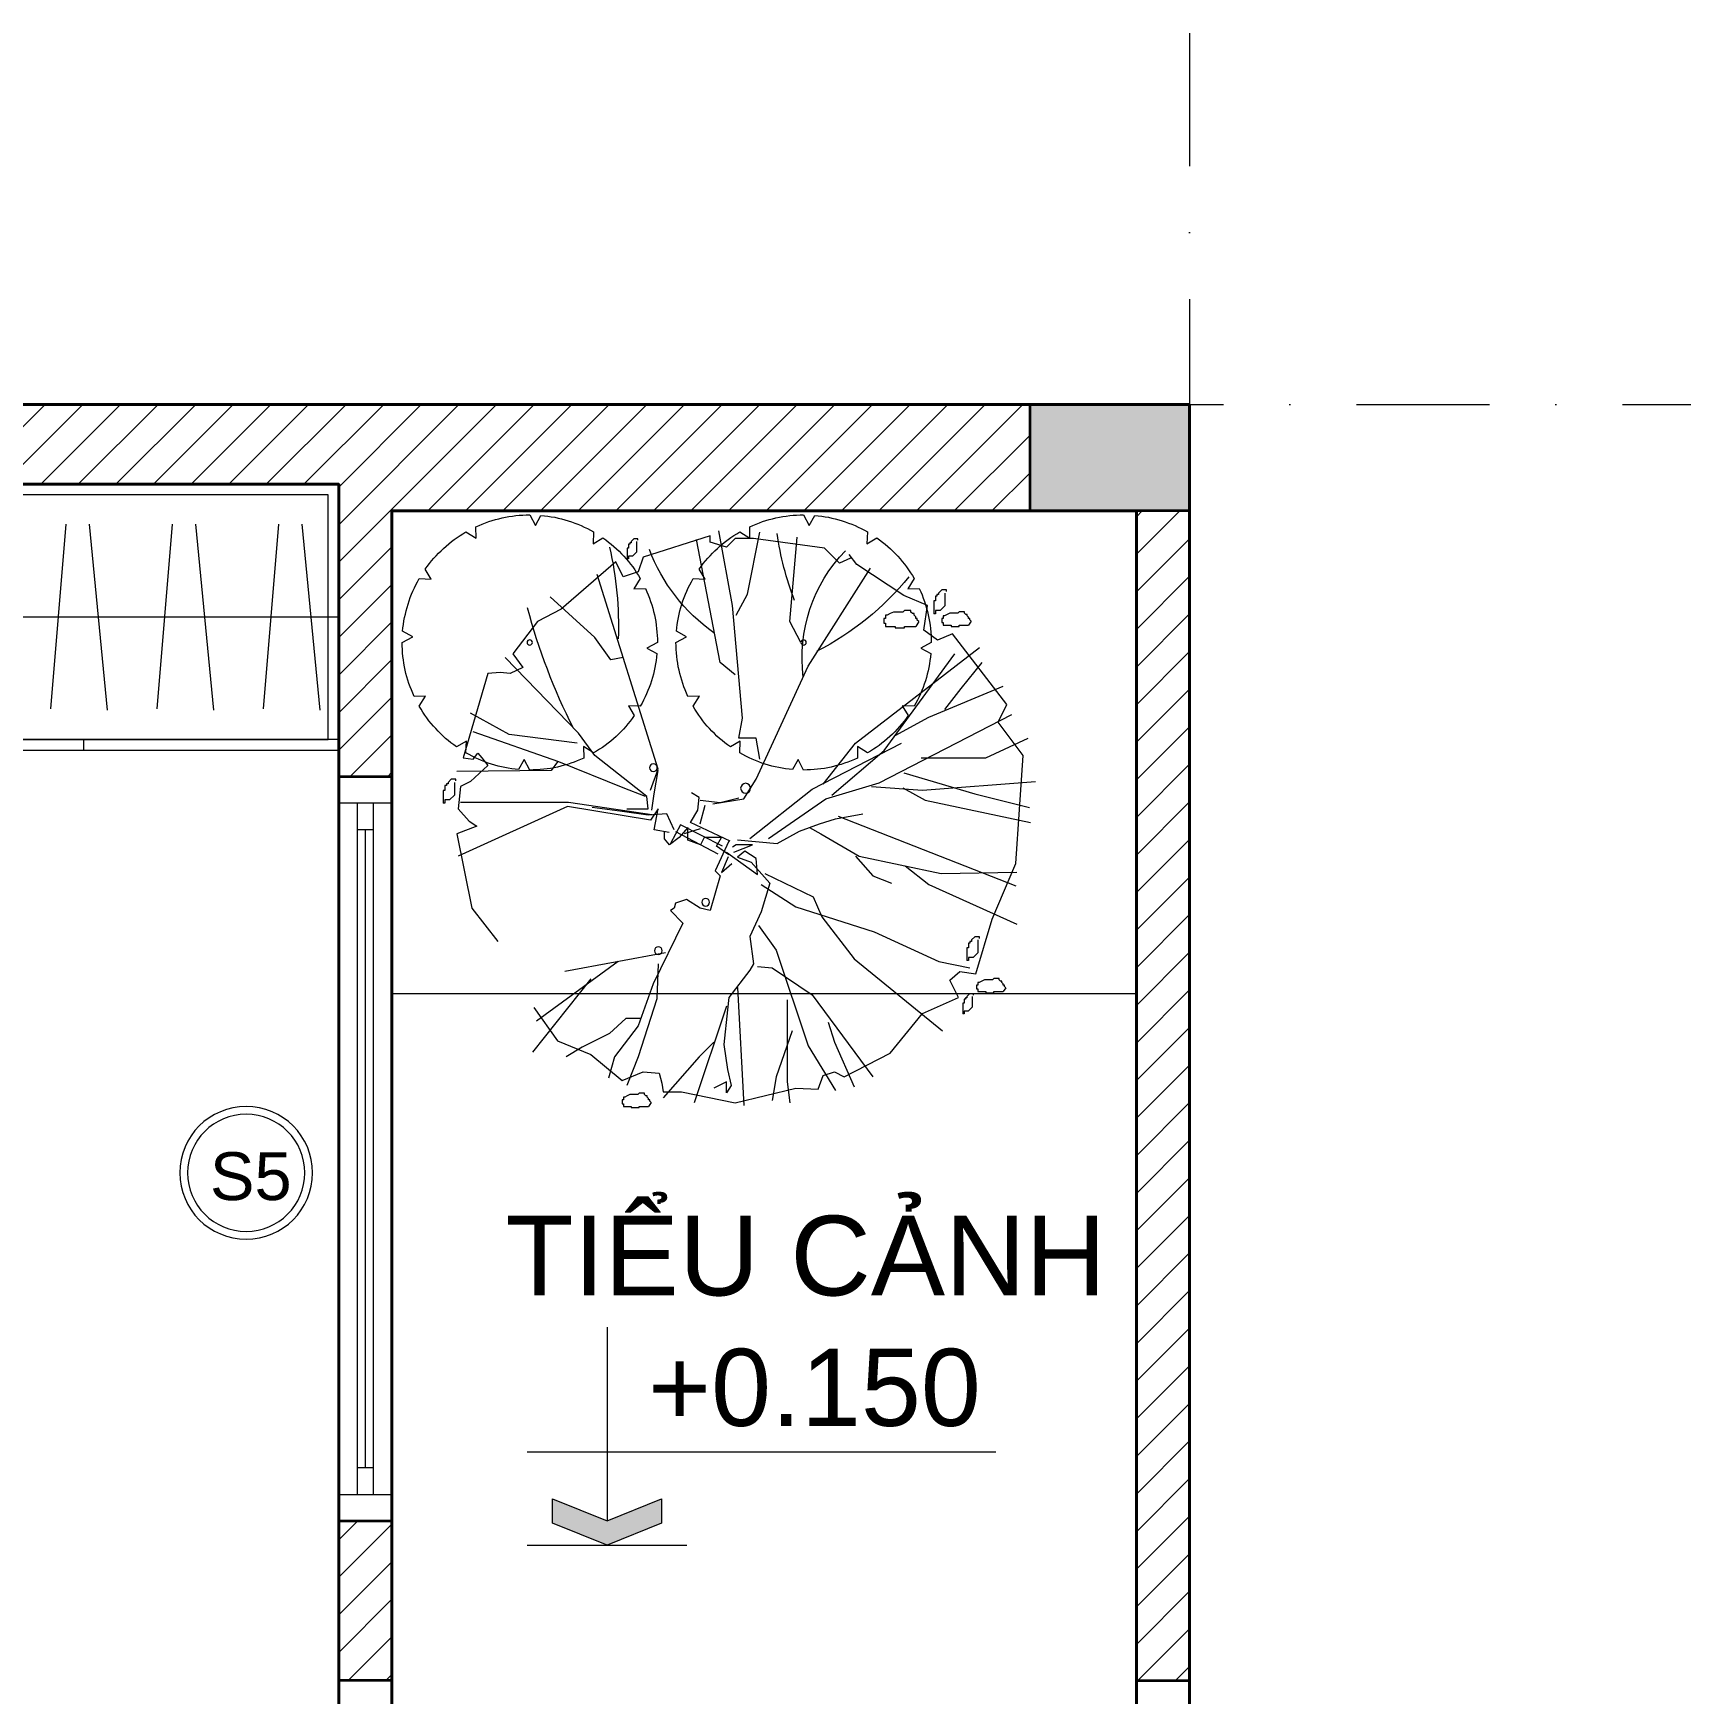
# Model space of a CAD drawing. Header units: inches. Extents: x 921646 to 2157952, y -92667 to 262089.
# Drawn here: x 1969304 to 1972421, y 201521 to 204645 of the extents above; entities that cross this region are included whole.
import ezdxf
from ezdxf.enums import TextEntityAlignment as Align

# ---------------------------------------------------------------- set-up
doc = ezdxf.new("R2010")
doc.units = ezdxf.units.IN
doc.header["$MEASUREMENT"] = 0
doc.linetypes.add('DASHDOT', pattern=[1, 0.5, -0.25, 0, -0.25])
doc.layers.get('0').update_dxf_attribs({"lineweight": 9})
for name, color, linetype, lineweight in [('01-WALL', 10, 'Continuous', 35), ('04-TRUC', 40, 'DASHDOT', 9), ('09-DIMOUT', 251, 'Continuous', 9), ('11 CUA', 42, 'Continuous', 15), ('13-VATDUNG', 104, 'Continuous', 13), ('15 TEXT', 134, 'Continuous', 15), ('Cp Net Thep 0.40', 2, 'Continuous', 40), ('HATCH', 244, 'Continuous', 0)]:
    doc.layers.add(name, color=color, linetype=linetype, lineweight=lineweight)
doc.layers.add('02-TEXT', color=7, linetype='Continuous')
doc.styles.add('ARIAL', font='arial.ttf')
doc.styles.add('C', font='VHARIAL.TTF')
doc.styles.add('kich thuot', font='arial.ttf', dxfattribs={"width": 0.8})
doc.styles.add('KS Sophia 191015$0$GHICHU-C', font='arial.ttf', dxfattribs={"width": 0.7})

# ---------------------------------------------------------------- blocks, each defined once
blk = doc.blocks.new('*U31')
for p, q in [((-1480.000000000001, 479.9999999999993), (-1480.000000000001, 499.9999999999991)), ((-980.0000000000007, 479.9999999999996), (-980.0000000000007, 499.9999999999994)), ((-480.0000000000006, 479.9999999999999), (-480.0000000000006, 499.9999999999997)), ((-6.606e-13, 480.0000000000004), (-1600, 479.9999999999991))]:
    blk.add_line(p, q)
for points in [[(-5.6e-15, 0), (-1600, -1.0843e-12), (-1600, 499.9999999999988), (-6.879e-13, 500.0000000000004)], [(-20.00000000000003, 19.99999999999999), (-1580, 19.99999999999892), (-1580, 479.9999999999991), (-20.0000000000007, 480.0000000000003)]]:
    blk.add_lwpolyline(points, close=True)
at = {"color": 8, "linetype": 'Continuous', "lineweight": 9}
for points in [[(-1541.230242268583, 422.4037310264387), (-1512.727367202874, 74.99999999999928)], [(-1434.992005367835, 424.9999999999992), (-1468.742204359881, 74.9999999999993)], [(-1341.230242268583, 422.4037310264388), (-1312.727367202874, 74.99999999999942)], [(-1234.992005367835, 424.9999999999994), (-1268.742204359881, 74.99999999999943)], [(-1141.230242268583, 422.4037310264389), (-1112.727367202874, 74.99999999999953)], [(-1034.992005367835, 424.9999999999995), (-1068.742204359881, 74.99999999999955)], [(-941.2302422685835, 422.4037310264391), (-912.7273672028743, 74.99999999999966)], [(-834.9920053678348, 424.9999999999996), (-868.742204359881, 74.99999999999967)], [(-741.2302422685834, 422.4037310264391), (-712.7273672028743, 74.99999999999977)], [(-634.9920053678348, 424.9999999999998), (-668.742204359881, 74.99999999999979)], [(-541.2302422685834, 422.4037310264393), (-512.7273672028743, 74.9999999999999)], [(-434.992005367835, 424.9999999999999), (-468.7422043598809, 74.99999999999991)], [(-341.2302422685835, 422.4037310264394), (-312.7273672028745, 75.00000000000001)], [(-234.992005367835, 425), (-268.742204359881, 75.00000000000003)], [(-141.2302422685835, 422.4037310264395), (-112.7273672028745, 75.00000000000014)], [(-34.99200536783502, 425.0000000000001), (-68.742204359881, 75.00000000000016)], [(-5.686e-13, 250.0000000000002), (-1600, 249.9999999999992)]]:
    blk.add_lwpolyline(points, dxfattribs=at)
blk = doc.blocks.new('mb-cay8')
for p, q in [((-38.61099999997532, 550.351999999999), (-64.79399999999441, 597.7169999999969)), ((-12.5, 600), (-38.61099999997532, 550.351999999999)), ((-310.2889999999898, 463.5629999999946), (-356.6460000000079, 491.4909999999945)), ((-312.5, 519.6149999999978), (-310.2889999999898, 463.5629999999946)), ((240.0630000000238, 489.673999999999), (241.070000000007, 543.7849999999961)), ((287.5, 519.6149999999978), (240.0630000000238, 489.673999999999)), ((451.0630000000237, 297.788999999997), (478.991000000009, 344.1449999999968)), ((-502.1749999999883, 252.5629999999946), (-556.2859999999927, 253.5699999999997)), ((-532.11599999998, 300), (-502.1749999999883, 252.5629999999946)), ((507.1150000000198, 300), (451.0630000000237, 297.788999999997)), ((-612.5, 0), (-562.8530000000028, -26.11100000000443)), ((537.8520000000134, 26.10999999999331), (585.2170000000041, 52.29299999999785)), ((587.5, 0), (537.8520000000134, 26.10999999999331)), ((-562.8530000000028, -26.11100000000443), (-610.2179999999934, -52.29400000000168)), ((-532.11599999998, -300), (-476.0639999999839, -297.7890000000043)), ((-476.0639999999839, -297.7890000000043), (-503.9919999999693, -344.1460000000006)), ((507.1150000000198, -300), (477.173999999999, -252.5640000000058)), ((477.173999999999, -252.5640000000058), (531.2850000000326, -253.5710000000035)), ((287.5, -519.6160000000018), (285.2890000000189, -463.5640000000058)), ((285.2890000000189, -463.5640000000058), (331.6450000000186, -491.4920000000056)), ((-312.5, -519.6160000000018), (-265.0639999999839, -489.6750000000029)), ((-265.0639999999839, -489.6750000000029), (-266.0709999999963, -543.786)), ((-12.5, -600), (13.61000000001513, -550.3530000000028)), ((13.61000000001513, -550.3530000000028), (39.79300000000512, -597.7180000000008))]:
    blk.add_line(p, q)
blk.add_circle((-12.5, 0), 12.5)
for centre, radius, start, end in [((-12.49899999998161, -0.0030000000042492), 600.0029, 95.000109999979, 120.0000000000624), ((-12.5, 0.0020000000004075), 599.9978999999998, 64.99996000019463, 90.00007999959116), ((-12.49699999997392, -0.0040000000008149), 600.0046, 125.0001000003711, 149.9998999986075), ((-12.50399999998626, -0.0040000000008149), 600.0047999999999, 35.00009000043075, 59.99989000031334), ((-12.50199999997858, 0), 599.9984, 154.9999999986544, 180.0000999999058), ((-12.50099999998929, -0.0010000000038417), 600.0004999999999, 5.000008999936385, 30.00000000006243), ((-12.5, -0.0010000000038417), 600.0003, 184.999999999873, 210.0000000000624), ((-12.5, -0.0010000000038417), 599.9991, 334.9999999986545, 1.82139767473e-05), ((-12.5, -0.0010000000038417), 599.9996999999998, 304.9999999997892, 329.9999999999376), ((-12.49899999998161, 0.0009999999965657), 600.0021, 215.0000000009505, 239.9998999993575), ((-12.5, -0.0020000000004075), 599.9989, 244.9999000006035, 270), ((-12.50099999998929, 0.003999999993539), 600.0041, 275.0001000001088, 299.9998999994824)]:
    blk.add_arc(centre, radius, start, end)
blk = doc.blocks.new('mb-cay34')
for p, q in [((148.1361746613402, 528.3000266004819), (174.7247315186541, 874.1654961428139)), ((-140.5394120010896, 547.3036038572899), (-262.0870747850859, 817.1546970668714)), ((-106.3541374649503, 585.3107583767268), (-102.5557786255376, 817.1546970668714)), ((-75.96726674964884, 813.3539546921382), (254.4903571077157, 836.1582743236795)), ((117.7493039460387, 535.9014440444298), (49.37875487376004, 858.9625939552207)), ((136.7410981431021, 687.9301967215724), (94.95910592813743, 855.1618515863083)), ((246.8936394288903, 722.1366761659737), (307.6674708208884, 851.3611765112727)), ((254.4903571077157, 836.1582743236795), (357.0461807146785, 760.1438979851081)), ((-456.2613916888949, 782.7488995622844), (-468.4272770900861, 774.6332549257203)), ((-468.4272770900861, 746.2287409929557), (-468.4272770900861, 774.6332549257203)), ((-456.2613916888949, 782.7488995622844), (-452.2061235431465, 778.6910772440023)), ((-452.2061235431465, 778.6910772440023), (-448.1508553973981, 778.6910772440023)), ((-448.1508553973981, 778.6910772440023), (-448.1508553973981, 774.6332549257203)), ((-448.1508553973981, 774.6332549257203), (-444.0955872516497, 774.6332549257203)), ((-444.0955872516497, 774.6332549257203), (-440.0403191059012, 770.5754326132591)), ((-440.0403191059012, 770.5754326132591), (-435.9849699962069, 770.5754326132591)), ((-435.9849699962069, 770.5754326132591), (-435.9849699962069, 766.517731436761)), ((-435.9849699962069, 766.517731436761), (-431.9297018504585, 762.4599091184791)), ((-246.8935944474651, 741.1403207283001), (-75.96726674964884, 813.3539546921382)), ((68.37054907227866, 269.8510932095814), (-144.3377708405023, 813.3539546921382)), ((170.9263726792414, 395.2747838804498), (379.8363337511546, 801.951794879278)), ((357.0461807146785, 760.1438979851081), (410.2232494478812, 786.7489599913824)), ((372.2396160723292, 547.3036038572899), (467.1987220004666, 775.3468001727014)), ((410.2232494478812, 786.7489599913824), (626.7299731785897, 619.5172378269489)), ((-472.4825452343793, 721.8819282366894), (-472.4825452343793, 746.2287409929557)), ((-472.4825452343793, 746.2287409929557), (-468.4272770900861, 746.2287409929557)), ((-468.4272770900861, 721.8819282366894), (-472.4825452343793, 721.8819282366894)), ((-468.4272770900861, 697.5351154746022), (-468.4272770900861, 721.8819282366894)), ((-431.9297018504585, 717.8241059184074), (-435.9849699962069, 709.7084612818434)), ((-431.9297018504585, 762.4599091184791), (-427.8744337061652, 762.4599091184791)), ((-427.8744337061652, 746.2287409929557), (-431.9297018504585, 742.1709186746738)), ((-431.9297018504585, 742.1709186746738), (-431.9297018504585, 717.8241059184074)), ((-427.8744337061652, 762.4599091184791), (-427.8744337061652, 746.2287409929557)), ((-414.0216082858387, 691.7309390904848), (-246.8935944474651, 741.1403207283001)), ((246.8936394288903, 524.4992842257489), (246.8936394288903, 722.1366761659737)), ((-515.8390650292858, 679.9505053670144), (-528.0048694650758, 667.7770384121686)), ((-528.0048694650758, 667.7770384121686), (-528.0048694650758, 655.6036926049273)), ((-483.3967579354066, 679.9505053670144), (-515.8390650292858, 679.9505053670144)), ((-483.3967579354066, 663.7192160997074), (-487.452026081155, 663.7192160997074)), ((-487.452026081155, 663.7192160997074), (-487.452026081155, 659.6615149232093)), ((-475.286221645365, 671.8348607304506), (-483.3967579354066, 663.7192160997074)), ((-479.3414897896582, 684.0082065376918), (-475.286221645365, 684.0082065376918)), ((-475.286221645365, 684.0082065376918), (-475.286221645365, 671.8348607304506)), ((-460.3167407985893, 697.5351154746022), (-468.4272770900861, 697.5351154746022)), ((-460.3167407985893, 693.4772931563202), (-460.3167407985893, 697.5351154746022)), ((-448.1508553973981, 693.4772931563202), (-460.3167407985893, 693.4772931563202)), ((-448.1508553973981, 697.5351154746022), (-448.1508553973981, 693.4772931563202)), ((-440.0403191059012, 697.5351154746022), (-448.1508553973981, 697.5351154746022)), ((-435.9849699962069, 709.7084612818434), (-440.0403191059012, 701.5929377928841)), ((-440.0403191059012, 701.5929377928841), (-440.0403191059012, 697.5351154746022)), ((-406.4248456255882, 642.3215574584901), (-414.0216082858387, 691.7309390904848)), ((-376.0379749102867, 577.709340932779), (-395.0297691073501, 672.7273618336766)), ((-373.4436821046984, 668.5931464307941), (-373.4436821046984, 663.7237596500199)), ((-363.710941397585, 668.5931464307941), (-373.4436821046984, 668.5931464307941)), ((-334.5129135923344, 663.7237596500199), (-373.4436821046984, 663.7237596500199)), ((-349.1119760728907, 697.8093217418063), (-363.710941397585, 683.2011613994836)), ((-363.710941397585, 683.2011613994836), (-363.710941397585, 668.5931464307941)), ((-310.1812075619819, 697.8093217418063), (-349.1119760728907, 697.8093217418063)), ((-334.5129135923344, 668.5931464307941), (-334.5129135923344, 663.7237596500199)), ((-319.9139482690953, 668.5931464307941), (-334.5129135923344, 668.5931464307941)), ((-319.9139482690953, 673.4625332115683), (-319.9139482690953, 668.5931464307941)), ((-315.04752933688, 673.4625332115683), (-319.9139482690953, 673.4625332115683)), ((-315.04752933688, 678.3317746187093), (-315.04752933688, 673.4625332115683)), ((-310.1812075619819, 678.3317746187093), (-315.04752933688, 678.3317746187093)), ((-300.4485640121857, 688.0705481802579), (-310.1812075619819, 678.3317746187093)), ((-305.3148857870838, 702.6785631547681), (-300.4485640121857, 702.6785631547681)), ((-300.4485640121857, 702.6785631547681), (-300.4485640121857, 688.0705481802579)), ((201.3132883745129, 471.2892275187186), (136.7410981431021, 687.9301967215724)), ((292.4739904832677, 323.0611499166116), (584.9479809650802, 703.1330989091657)), ((459.6020043216412, 646.1222998274023), (539.3676299107028, 710.7345163531135)), ((665.9944534578244, 676.6861190611962), (653.8285680566332, 668.5704744246322)), ((653.8285680566332, 640.1659604918677), (653.8285680566332, 668.5704744246322)), ((665.9944534578244, 676.6861190611962), (670.0497216021176, 672.6282967429142)), ((670.0497216021176, 672.6282967429142), (674.104989747866, 672.6282967429142)), ((674.104989747866, 672.6282967429142), (674.104989747866, 668.5704744246322)), ((674.104989747866, 668.5704744246322), (678.1602578936144, 668.5704744246322)), ((678.1602578936144, 668.5704744246322), (682.2155260393628, 664.512652112171)), ((682.2155260393628, 664.512652112171), (686.2708751490572, 664.512652112171)), ((686.2708751490572, 664.512652112171), (686.2708751490572, 660.4549509356729)), ((-536.1154867205186, 655.6036926049273), (-536.1154867205186, 651.5458702866453)), ((-528.0048694650758, 655.6036926049273), (-536.1154867205186, 655.6036926049273)), ((-503.6731796280946, 651.5458702866453), (-536.1154867205186, 651.5458702866453)), ((-535.5692260898649, 528.3000266004819), (-486.1905161960748, 638.5208823834545)), ((-503.6731796280946, 655.6036926049273), (-503.6731796280946, 651.5458702866453)), ((-491.5073751908494, 655.6036926049273), (-503.6731796280946, 655.6036926049273)), ((-487.452026081155, 659.6615149232093), (-491.5073751908494, 659.6615149232093)), ((-491.5073751908494, 659.6615149232093), (-491.5073751908494, 655.6036926049273)), ((-486.1905161960748, 638.5208823834545), (-433.0134024829021, 611.9158203830011)), ((-433.0134024829021, 611.9158203830011), (-406.4248456255882, 642.3215574584901)), ((269.6838374453364, 410.4776860680431), (565.9561417865916, 627.1187225705944)), ((395.0298140887753, 596.7129181954078), (459.6020043216412, 646.1222998274023)), ((626.7299731785897, 619.5172378269489), (607.7381789815262, 573.9086658635642)), ((649.7732999108848, 615.8191477356012), (649.7732999108848, 640.1659604918677)), ((649.7732999108848, 640.1659604918677), (653.8285680566332, 640.1659604918677)), ((653.8285680566332, 615.8191477356012), (649.7732999108848, 615.8191477356012)), ((653.8285680566332, 591.472334973514), (653.8285680566332, 615.8191477356012)), ((686.2708751490572, 660.4549509356729), (690.3261432948055, 656.3971286173909)), ((690.3261432948055, 611.7613254173193), (686.2708751490572, 603.6456807807554)), ((690.3261432948055, 656.3971286173909), (694.381411440554, 656.3971286173909)), ((694.381411440554, 640.1659604918677), (690.3261432948055, 636.1081381735856)), ((690.3261432948055, 636.1081381735856), (690.3261432948055, 611.7613254173193)), ((694.381411440554, 656.3971286173909), (694.381411440554, 640.1659604918677)), ((-368.4412122514914, 319.2604075418785), (-588.7462948230677, 589.1115007514599)), ((-284.877227821562, 380.0719489925541), (-376.0379749102867, 577.709340932779)), ((-53.17706873174756, 334.4633097294718), (-106.3541374649503, 585.3107583767268)), ((607.7381789815262, 573.9086658635642), (638.1250496982829, 532.1007016696967)), ((661.9391043466748, 591.472334973514), (653.8285680566332, 591.472334973514)), ((661.9391043466748, 587.4145126552321), (661.9391043466748, 591.472334973514)), ((674.104989747866, 587.4145126552321), (661.9391043466748, 587.4145126552321)), ((682.2155260393628, 591.472334973514), (674.104989747866, 591.472334973514)), ((674.104989747866, 591.472334973514), (674.104989747866, 587.4145126552321)), ((686.2708751490572, 603.6456807807554), (682.2155260393628, 595.530157291796)), ((682.2155260393628, 595.530157291796), (682.2155260393628, 591.472334973514)), ((698.365828464739, 567.5313926127272), (688.6330877576256, 567.5313926127272)), ((688.6330877576256, 567.5313926127272), (688.6330877576256, 562.6620058319531)), ((727.5638562699896, 562.6620058319531), (688.6330877576256, 562.6620058319531)), ((712.9647937879781, 596.7475679237396), (698.365828464739, 582.1394075814168)), ((698.365828464739, 582.1394075814168), (698.365828464739, 567.5313926127272)), ((751.8955623003421, 596.7475679237396), (712.9647937879781, 596.7475679237396)), ((742.1628215932287, 567.5313926127272), (727.5638562699896, 567.5313926127272)), ((727.5638562699896, 567.5313926127272), (727.5638562699896, 562.6620058319531)), ((747.029240525444, 572.4007793935015), (742.1628215932287, 572.4007793935015)), ((742.1628215932287, 572.4007793935015), (742.1628215932287, 567.5313926127272)), ((751.8955623003421, 577.2700208006426), (747.029240525444, 577.2700208006426)), ((747.029240525444, 577.2700208006426), (747.029240525444, 572.4007793935015)), ((761.6282058501383, 587.0087943621911), (751.8955623003421, 577.2700208006426)), ((756.7618840752402, 601.6168093308806), (761.6282058501383, 601.6168093308806)), ((761.6282058501383, 601.6168093308806), (761.6282058501383, 587.0087943621911)), ((-657.1168438938912, 429.4812633306719), (-535.5692260898649, 528.3000266004819)), ((-83.56398442847421, 475.0899025937542), (-140.5394120010896, 547.3036038572899)), ((155.7329373201355, 467.4884851498063), (117.7493039460387, 535.9014440444298)), ((159.5312961595482, 372.4704642489087), (148.1361746613402, 528.3000266004819)), ((315.2641884997138, 444.6841655182652), (372.2396160723292, 547.3036038572899)), ((638.1250496982829, 532.1007016696967), (714.0923164479318, 543.5028614883776)), ((664.4242070993641, 517.1796781709417), (649.8251446188078, 507.4409046093933)), ((664.4242070993641, 517.1796781709417), (669.2905288742622, 512.3102913901675)), ((669.2905288742622, 512.3102913901675), (674.1568506491603, 512.3102913901675)), ((674.1568506491603, 512.3102913901675), (674.1568506491603, 507.4409046093933)), ((714.0923164479318, 543.5028614883776), (744.4792321432031, 471.2892275187186)), ((151.9345335007528, 190.035974496277), (292.4739904832677, 463.6877427750732)), ((644.9588228439097, 444.1393125802278), (644.9588228439097, 473.35548789124)), ((644.9588228439097, 473.35548789124), (649.8251446188078, 473.35548789124)), ((649.8251446188078, 473.35548789124), (649.8251446188078, 507.4409046093933)), ((674.1568506491603, 507.4409046093933), (679.0231724240584, 507.4409046093933)), ((679.0231724240584, 507.4409046093933), (683.8894941989565, 502.5715178286191)), ((683.8894941989565, 502.5715178286191), (688.7559131311718, 502.5715178286191)), ((688.7559131311718, 502.5715178286191), (688.7559131311718, 497.702276421478)), ((688.7559131311718, 497.702276421478), (693.6222349046147, 492.8328896407037)), ((693.6222349046147, 492.8328896407037), (698.4885566795128, 492.8328896407037)), ((698.4885566795128, 473.35548789124), (693.6222349046147, 468.4861011104658)), ((693.6222349046147, 468.4861011104658), (693.6222349046147, 439.2699257994536)), ((698.4885566795128, 492.8328896407037), (698.4885566795128, 473.35548789124)), ((744.4792321432031, 471.2892275187186), (839.4383380713406, 326.8618922855239)), ((-729.2857518041272, 288.8546704663895), (-657.1168438938912, 429.4812633306719)), ((-113.9509001237456, 376.2712066236418), (-136.7410531616769, 433.2820056995842)), ((132.9427393036894, 250.8474486472551), (269.6838374453364, 410.4776860680431)), ((649.8251446188078, 444.1393125802278), (644.9588228439097, 444.1393125802278)), ((649.8251446188078, 414.9231372633948), (649.8251446188078, 444.1393125802278)), ((659.557788168604, 414.9231372633948), (649.8251446188078, 414.9231372633948)), ((659.557788168604, 410.0537504884414), (659.557788168604, 414.9231372633948)), ((674.1568506491603, 410.0537504884414), (659.557788168604, 410.0537504884414)), ((683.8894941989565, 414.9231372633948), (674.1568506491603, 414.9231372633948)), ((674.1568506491603, 414.9231372633948), (674.1568506491603, 410.0537504884414)), ((688.7559131311718, 429.5311522379051), (683.8894941989565, 419.7925240441691)), ((683.8894941989565, 419.7925240441691), (683.8894941989565, 414.9231372633948)), ((693.6222349046147, 439.2699257994536), (688.7559131311718, 429.5311522379051)), ((-478.5937535372795, 190.035974496277), (-729.2857518041272, 376.2712066236418)), ((-208.9099610719131, 140.6265928642824), (-284.877227821562, 380.0719489925541)), ((-53.17706873174756, 323.0611499166116), (-113.9509001237456, 376.2712066236418)), ((121.5476627854514, 231.843871390447), (170.9263726792414, 395.2747838804498)), ((527.9725084124947, 178.6338146834168), (828.0432165731326, 368.6697891796939)), ((-622.9315693577518, 258.4489333909005), (-759.672667500854, 319.2604075418785)), ((-239.2968767686398, 220.4417115717661), (-368.4412122514914, 319.2604075418785)), ((15.1934803390759, 216.6409692028537), (-53.17706873174756, 334.4633097294718)), ((60.7738313919981, 262.2496757656336), (75.96726675110403, 345.8655368536711)), ((167.1280138383736, 224.2424539464991), (292.4739904832677, 323.0611499166116)), ((839.4383380713406, 326.8618922855239), (869.8252537680673, 304.0575726539828)), ((858.4301322684041, 307.8582477290183), (843.2366969107533, 273.6517682787962)), ((-634.3266458759899, 178.6338146834168), (-771.067744019092, 262.249608465936)), ((-714.0923164464766, 258.4489333909005), (-729.2857518041272, 288.8546704663895)), ((-725.4873929647146, 224.2424539464991), (-714.0923164464766, 258.4489333909005)), ((-562.1577829457237, 239.4452888343949), (-622.9315693577518, 258.4489333909005)), ((45.58039603434735, 212.8403614333365), (60.7738313919981, 262.2496757656336)), ((843.2366969107533, 273.6517682787962), (888.8170479651307, 228.0431290157139)), ((-767.2693851796793, 209.0395517589059), (-725.4873929647146, 224.2424539464991)), ((-763.4710263402666, 140.6265928642824), (-767.2693851796793, 209.0395517589059)), ((-178.5230453751865, 193.8366495713126), (-239.2968767686398, 220.4417115717661)), ((0, 57.01079908176325), (121.5476627854514, 231.843871390447)), ((34.18527453613933, 182.4344897526316), (15.1934803390759, 216.6409692028537)), ((22.79019801790127, 152.0288199826609), (45.58039603434735, 212.8403614333365)), ((888.8170479651307, 228.0431290157139), (919.2039636618574, 11.40215981868095)), ((-341.8527003741474, 79.8151187133044), (-634.3266458759899, 178.6338146834168)), ((-395.0297691073501, 68.41295889462344), (-478.5937535372795, 190.035974496277)), ((-106.3541374649503, 45.60863926308229), (-178.5230453751865, 193.8366495713126)), ((0, 0), (151.9345335007528, 190.035974496277)), ((182.3214491974795, 19.00357726262882), (527.9725084124947, 178.6338146834168)), ((600.141416322731, 155.8294950518757), (664.7136065541417, 121.6230156016536)), ((-809.0513773931888, -45.60863926308229), (-763.4710263402666, 140.6265928642824)), ((-744.479187161778, 114.0215981577057), (-809.0513773931888, 121.6230156016536)), ((-493.7872338749002, 114.0215981577057), (-744.479187161778, 114.0215981577057)), ((-588.7462948230677, 129.2244330456014), (-729.2857518041272, 79.8151187133044)), ((-140.5394120010896, 34.2064794502221), (-208.9099610719131, 140.6265928642824)), ((-15.19343535765074, 83.61586108803749), (22.79019801790127, 152.0288199826609)), ((664.7136065541417, 121.6230156016536), (923.0023225012701, 144.4273352331947)), ((-729.2857518041272, 79.8151187133044), (-801.4546597143635, 68.41295889462344)), ((-391.2314102679374, 22.80431963154115), (-395.0297691073501, 68.41295889462344)), ((-265.8854336244985, 26.60499470657669), (-341.8527003741474, 79.8151187133044)), ((-136.7410531616769, 60.81147415679879), (-224.103441410989, 34.2064794502221)), ((-72.16890791023614, 3.800675075035542), (-136.7410531616769, 60.81147415679879)), ((-3.798358839412685, -38.00715451361611), (-15.19343535765074, 83.61586108803749)), ((-402.6264867876307, 5.8207661e-09), (-486.1905161960748, -64.6122838195879)), ((-383.6346925891121, 11.40215981868095), (-402.6264867876307, 5.8207661e-09)), ((-300.0707081606379, 5.8207661e-09), (-383.6346925891121, 11.40215981868095)), ((-224.103441410989, 34.2064794502221), (-300.0707081606379, 5.8207661e-09)), ((-110.1525412857881, 22.80431963736191), (-60.77378641202813, 19.00357726262882)), ((-41.78199221350951, -72.21370126353575), (-110.1525412857881, 22.80431963736191)), ((-56.97542757261544, -38.00722181331366), (-72.16890791023614, 3.800675075035542)), ((-60.77378641202813, 19.00357726262882), (-37.98363337409683, -15.20290218177251)), ((-41.78199221350951, -49.40938163199461), (-18.99179419706342, 7.601417449768632)), ((-18.99179419706342, 7.601417449768632), (-18.99179419706342, -41.80796418804675)), ((121.5476627854514, -19.00364456232637), (182.3214491974795, 19.00357726262882)), ((243.0952805894776, 30.40573707548901), (307.6674708208884, 19.00357726262882)), ((307.6674708208884, 19.00357726262882), (307.6674708208884, -34.20647944440134)), ((748.277590982616, -7.601484743645414), (938.1957578589208, 30.40573707548901)), ((919.2039636618574, 11.40215981868095), (919.2039636618574, -45.60863926308229)), ((-455.8036004993482, -38.00722181913443), (-816.6480950734694, -19.00364456232637)), ((-774.8661028585047, -209.0396190586034), (-809.0513773931888, -45.60863926308229)), ((-37.98363337409683, -15.20290218177251), (-56.97542757261544, -38.00722181331366)), ((-18.99179419706342, -41.80796418804675), (-26.5885118758888, -53.21012400672771)), ((106.3541824463755, -114.0215981577057), (121.5476627854514, -19.00364456232637)), ((110.1525412857881, -91.21727852034383), (125.3460216248641, -34.20647944440134)), ((307.6674708208884, -34.20647944440134), (368.4412572329165, -22.80431963154115)), ((368.4412572329165, -22.80431963154115), (714.0923164479318, -53.21012400672771)), ((501.3839965351507, -45.60863926308229), (539.3676299107028, -91.21727852616459)), ((683.7054457311751, -41.80796419386751), (748.277590982616, -7.601484743645414)), ((919.2039636618574, -45.60863926308229), (892.6154068045435, -72.21370126353575)), ((-512.7790280719636, -72.21370126353575), (-809.0513773931888, -171.0323972336482)), ((-755.8743086614413, -57.01079907594248), (-778.6644616979174, -72.21370126353575)), ((-778.6644616979174, -72.21370126353575), (-744.479187161778, -72.21370126353575)), ((-744.479187161778, -72.21370126353575), (-763.4710263402666, -110.2209230826702)), ((-706.4955537876812, -68.41295888880266), (-755.8743086614413, -57.01079907594248)), ((-630.5282870365772, -79.81511870748363), (-706.4955537876812, -68.41295888880266)), ((-524.1741495716269, -68.41295888880266), (-630.5282870365772, -79.81511870748363)), ((-486.1905161960748, -64.6122838195879), (-524.1741495716269, -68.41295888880266)), ((-113.9509001252008, -91.21727852034383), (-220.3050375901512, -121.6230155958328)), ((-98.75741978612496, -106.4201807079371), (-113.9509001252008, -91.21727852034383)), ((-103.7457850150531, -87.15185392647982), (-75.93862868670838, -55.73616007459349)), ((-55.31415161385666, -66.18103773216716), (-103.7457850150531, -87.15185392647982)), ((-7.59671767882537, -64.6122838195879), (-98.75741978612496, -106.4201807079371)), ((-49.75852328643668, -64.232229773188), (-23.16996643057791, -102.2393842926249)), ((-47.92323833971749, -97.36234931624494), (20.44731073110597, -226.5868496673647)), ((-23.16996643057791, -102.2393842926249), (3.418545446766074, -87.0364821050316)), ((-22.79015303647611, -83.61586107639594), (41.78203719493467, -212.8402941219974)), ((-7.454714967752806, -60.77593872323632), (49.5207575848326, -182.3989543248899)), ((3.418545446766074, -87.0364821050316), (3.418545446766074, -140.2466061117593)), ((117.7493039460387, -152.0288199768401), (110.1525412857881, -91.21727852034383)), ((539.3676299107028, -91.21727852616459), (915.4056048209895, -163.4309797897003)), ((714.0923164479318, -53.21012400672771), (941.9941166983335, -95.01802089507692)), ((892.6154068045435, -72.21370126353575), (907.808887142164, -121.6230156016536)), ((-622.9315693577518, -110.2209230884909), (-668.5119204121291, -155.8294950460549)), ((-220.3050375901512, -121.6230155958328), (-212.7083199113258, -152.0288199768401)), ((-212.7083199113258, -152.0288199768401), (-186.119808035437, -193.8367168651893)), ((3.418545446766074, -140.2466061117593), (-19.37160759116523, -151.6487659304402)), ((-19.37160759116523, -151.6487659304402), (-4.178172232059296, -189.6559204498771)), ((30.38691569672665, -152.0288199768401), (15.1934803390759, -201.4381343091372)), ((45.58039603434735, -152.0288199768401), (102.5558236069628, -136.8259177834261)), ((926.8006813406827, -121.6230156016536), (862.2284911078168, -326.8618922855239)), ((907.808887142164, -121.6230156016536), (926.8006813406827, -121.6230156016536)), ((-668.5119204121291, -155.8294950460549), (-793.8579420355381, -266.0504181345459)), ((-186.119808035437, -193.8367168651893), (-197.514884553675, -228.0431963095907)), ((-4.178172232059296, -189.6559204498771), (33.80546114203753, -189.6559204498771)), ((33.80546114203753, -189.6559204498771), (3.418545446766074, -216.2609824503306)), ((49.5207575848326, -182.3989543248899), (87.50439095892943, -159.5946346933487)), ((87.50439095892943, -159.5946346933487), (125.4880243344814, -155.7939596183132)), ((125.4880243344814, -155.7939596183132), (140.6814596921322, -178.5982792498544)), ((-774.8661028585047, -266.0504181345459), (-774.8661028585047, -209.0396190586034)), ((-258.2886709657032, -205.2388766780496), (-444.4084790011402, -296.4561552042141)), ((-220.3050375901512, -243.2460985030048), (-258.2886709657032, -205.2388766780496)), ((-212.7083199113258, -231.8439386843238), (-220.3050375901512, -243.2460985030048)), ((-197.514884553675, -228.0431963095907), (-212.7083199113258, -231.8439386843238)), ((3.418545446766074, -216.2609824503306), (-19.37160759116523, -246.6667195258196)), ((-19.37160759116523, -246.6667195258196), (-0.3798133926466107, -261.8696217134129)), ((41.78203719493467, -212.8402941219974), (-15.19343535765074, -243.2460985030048)), ((18.99183917848859, -247.0467735722195), (26.58855685731396, -292.6554128353018)), ((26.58855685731396, -231.8439386843238), (75.96726675110403, -254.6482583158649)), ((-807.4026188769494, -302.2169857809786), (-819.5685042766854, -310.3326304117218)), ((-807.4026188769494, -302.2169857809786), (-803.347350731201, -306.2748080934398)), ((-748.2775460011907, -269.8510932037607), (-774.8661028585047, -266.0504181345459)), ((-717.8906752858893, -277.4525779532269), (-748.2775460011907, -269.8510932037607)), ((-714.0923164464766, -326.8618922855239), (-717.8906752858893, -277.4525779532269)), ((-489.9888750354875, -285.053995391354), (-668.5119204121291, -342.0647944731172)), ((-444.4084790011402, -296.4561552042141), (-573.5528594654169, -342.0647944731172)), ((-383.6346925891121, -281.2532530224416), (-489.9888750354875, -285.053995391354)), ((-349.4494180544279, -258.4489333909005), (-406.4248456255882, -566.3072484196163)), ((-0.3798133926466107, -261.8696217134129), (22.41038462379947, -261.8696217134129)), ((26.58855685731396, -292.6554128353018), (91.16074708872473, -281.2532530224416)), ((91.16074708872473, -281.2532530224416), (56.9754725540406, -304.0575726539828)), ((56.9754725540406, -304.0575726539828), (98.7574647675501, -558.7058309756685)), ((75.96726675110403, -254.6482583158649), (72.16890791169133, -311.6590573976282)), ((72.16890791169133, -292.6554128353018), (110.1525412857881, -554.9050886009354)), ((87.36238824931206, -300.2568975789472), (136.7410981431021, -292.6554128353018)), ((136.7410981431021, -292.6554128353018), (208.9100060533383, -281.2532530166209)), ((148.1361746613402, -304.0575726539828), (212.708364892751, -281.2532530224416)), ((212.708364892751, -281.2532530224416), (809.0514223760692, -467.4885524495039)), ((-823.6237724224338, -338.7371443444863), (-819.5685042766854, -338.7371443444863)), ((-823.6237724224338, -363.0839571065735), (-823.6237724224338, -338.7371443444863)), ((-819.5685042766854, -338.7371443444863), (-819.5685042766854, -310.3326304117218)), ((-803.347350731201, -306.2748080934398), (-799.2920825854525, -306.2748080934398)), ((-799.2920825854525, -306.2748080934398), (-799.2920825854525, -310.3326304117218)), ((-799.2920825854525, -310.3326304117218), (-795.2368144397041, -310.3326304117218)), ((-795.2368144397041, -310.3326304117218), (-791.1815462939556, -314.3904527300037)), ((-791.1815462939556, -314.3904527300037), (-787.1261971842614, -314.3904527300037)), ((-787.1261971842614, -314.3904527300037), (-787.1261971842614, -318.4481539065018)), ((-787.1261971842614, -318.4481539065018), (-783.0709290385129, -322.505976218963)), ((-783.0709290385129, -322.505976218963), (-779.0156608927645, -322.505976218963)), ((-779.0156608927645, -338.7371443444863), (-783.0709290385129, -342.7949666627683)), ((-783.0709290385129, -342.7949666627683), (-783.0709290385129, -367.1417794248555)), ((-779.0156608927645, -322.505976218963), (-779.0156608927645, -338.7371443444863)), ((-668.5119204121291, -342.0647944731172), (-755.8743086614413, -376.2712739233393)), ((-740.6808283223654, -391.4741088054143), (-714.0923164464766, -326.8618922855239)), ((-573.5528594654169, -342.0647944731172), (-668.5119204121291, -414.2784284369554)), ((-550.7626614475157, -334.4633770291693), (-550.7626614475157, -380.0719489867333)), ((72.16890791169133, -311.6590573976282), (83.56402940989938, -391.4741088054143)), ((91.16074708872473, -311.6590573976282), (129.1443804642767, -315.459732466843)), ((91.16074708872473, -376.2712739233393), (91.16074708872473, -311.6590573976282)), ((129.1443804642767, -315.459732466843), (254.4903571077157, -475.089969887631)), ((129.1443804642767, -319.2604748415761), (155.7329373201355, -387.6734337361995)), ((816.6481400548946, -342.0647944731172), (801.4547046972438, -387.6734337361995)), ((862.2284911078168, -326.8618922855239), (816.6481400548946, -342.0647944731172)), ((877.1497778448974, -347.0990333124064), (864.9839734091074, -359.2725002672523)), ((909.5920849387766, -347.0990333124064), (877.1497778448974, -347.0990333124064)), ((917.7026212288183, -355.2146779489703), (909.5920849387766, -363.3303225855343)), ((913.6473530830699, -343.0413321417291), (917.7026212288183, -343.0413321417291)), ((917.7026212288183, -343.0413321417291), (917.7026212288183, -355.2146779489703)), ((-819.5685042766854, -363.0839571065735), (-823.6237724224338, -363.0839571065735)), ((-819.5685042766854, -387.4307698686607), (-819.5685042766854, -363.0839571065735)), ((-811.4579679866437, -387.4307698686607), (-819.5685042766854, -387.4307698686607)), ((-811.4579679866437, -391.4885921869427), (-811.4579679866437, -387.4307698686607)), ((-799.2920825854525, -391.4885921869427), (-811.4579679866437, -391.4885921869427)), ((-799.2920825854525, -387.4307698686607), (-799.2920825854525, -391.4885921869427)), ((-791.1815462939556, -387.4307698686607), (-799.2920825854525, -387.4307698686607)), ((-787.1261971842614, -375.2574240614194), (-791.1815462939556, -383.3729475503787)), ((-791.1815462939556, -383.3729475503787), (-791.1815462939556, -387.4307698686607)), ((-783.0709290385129, -367.1417794248555), (-787.1261971842614, -375.2574240614194)), ((-660.9152027333038, -486.4921297063119), (-740.6808283223654, -391.4741088054143)), ((-550.7626614475157, -380.0719489867333), (-596.343012501893, -429.4813306245487)), ((-376.0379749102867, -402.8762686240952), (-558.359379126341, -653.7237845710478)), ((83.56402940989938, -391.4741088054143), (94.95910592813743, -482.6913873315788)), ((155.7329373201355, -387.6734337361995), (235.4985629106522, -585.3108256764244)), ((554.5610652683534, -387.6734337361995), (546.9643475895281, -425.6805882556363)), ((801.4547046972438, -387.6734337361995), (847.035055750166, -410.4777533677406)), ((856.8733561536646, -371.4458460744936), (856.8733561536646, -375.5036683927756)), ((864.9839734091074, -371.4458460744936), (856.8733561536646, -371.4458460744936)), ((889.3156632460885, -375.5036683927756), (856.8733561536646, -375.5036683927756)), ((864.9839734091074, -359.2725002672523), (864.9839734091074, -371.4458460744936)), ((889.3156632460885, -371.4458460744936), (889.3156632460885, -375.5036683927756)), ((901.4814676833339, -371.4458460744936), (889.3156632460885, -371.4458460744936)), ((901.4814676833339, -367.3880237562116), (901.4814676833339, -371.4458460744936)), ((905.5368167930282, -367.3880237562116), (901.4814676833339, -367.3880237562116)), ((905.5368167930282, -363.3303225855343), (905.5368167930282, -367.3880237562116)), ((909.5920849387766, -363.3303225855343), (905.5368167930282, -363.3303225855343)), ((-668.5119204121291, -414.2784284369554), (-733.08411064354, -433.2820729992818)), ((-596.343012501893, -429.4813306245487), (-638.1250496968277, -513.0971917067654)), ((546.9643475895281, -425.6805882556363), (615.3348966603515, -475.089969887631)), ((847.035055750166, -410.4777533677406), (702.6972399296938, -577.7094082324764)), ((-619.1332105183391, -589.1115680511575), (-660.9152027333038, -486.4921297063119)), ((-429.2150436434894, -486.4921297063119), (-653.3184850544785, -665.125944383908)), ((254.4903571077157, -475.089969887631), (322.8609061785391, -524.4993515254464)), ((615.3348966603515, -475.089969887631), (740.6808733037905, -611.9158876826986)), ((-638.1250496968277, -513.0971917067654), (-668.5119204121291, -562.5065060390625)), ((98.7574647675501, -558.7058309756685), (-53.17706873174756, -893.1691407051403)), ((110.1525412857881, -554.9050886009354), (110.1525412857881, -885.5676559556741)), ((292.4739904832677, -528.3000265946611), (319.0625473391265, -737.3396456532645)), ((322.8609061785391, -524.4993515254464), (554.5610652683534, -748.7418054719456)), ((-516.5773869113763, -661.3252020149957), (-619.1332105183391, -589.1115680511575)), ((208.9100060533383, -608.1151453079655), (205.1116472139256, -896.969815774355)), ((235.4985629106522, -589.1115680511575), (208.9100060533383, -608.1151453079655)), ((235.4985629106522, -585.3108256764244), (326.6592650179518, -847.560501442058)), ((702.6972399296938, -577.7094082324764), (664.7136065541417, -649.9230421963147)), ((664.7136065541417, -649.9230421963147), (565.9561417865916, -725.9374858404044)), ((524.1741495730821, -695.531681459397), (505.1823553745634, -733.5389032843522)), ((565.9561417865916, -725.9374858404044), (524.1741495730821, -695.531681459397)), ((319.0625473391265, -737.3396456532645), (383.6347375705372, -855.1619188860058)), ((505.1823553745634, -733.5389032843522), (508.9807142139761, -763.9446403540205)), ((-212.7083199113258, -851.3611765112727), (-315.2641435182886, -771.5461251034867)), ((224.103441410989, -801.9518621789757), (174.7247315186541, -855.1619188860058)), ((246.8936394288903, -820.9554394357837), (224.103441410989, -801.9518621789757)), ((505.1823553745634, -801.9518621789757), (246.8936394288903, -877.966238517547)), ((508.9807142139761, -763.9446403540205), (505.1823553745634, -801.9518621789757)), ((15.1934803390759, -896.969815774355), (-212.7083199113258, -851.3611765112727)), ((37.98363337555202, -836.158341623377), (15.1934803390759, -896.969815774355)), ((53.17711371462792, -858.9626612549182), (37.98363337555202, -836.158341623377)), ((91.16074708872473, -893.1691407051403), (53.17711371462792, -858.9626612549182)), ((174.7247315186541, -855.1619188860058), (159.5312961595482, -885.5676559556741)), ((243.0952805894776, -847.560501442058), (262.087074786541, -832.3575992486439)), ((246.8936394288903, -877.966238517547), (243.0952805894776, -847.560501442058)), ((262.087074786541, -832.3575992486439), (246.8936394288903, -820.9554394357837)), ((159.5312961595482, -885.5676559556741), (91.16074708872473, -893.1691407051403)), ((133.2493473091745, -904.5749604003503), (118.6503819859354, -919.183120742673)), ((172.1801158200833, -904.5749604003503), (133.2493473091745, -904.5749604003503)), ((181.9127593698795, -914.3137339618988), (172.1801158200833, -924.0525075234472)), ((177.0464375949814, -899.7057189873885), (181.9127593698795, -899.7057189873885)), ((181.9127593698795, -899.7057189873885), (181.9127593698795, -914.3137339618988)), ((118.6503819859354, -933.7911357113625), (108.9176412788219, -933.7911357113625)), ((108.9176412788219, -933.7911357113625), (108.9176412788219, -938.6605224921368)), ((147.8484097897308, -938.6605224921368), (108.9176412788219, -938.6605224921368)), ((118.6503819859354, -919.183120742673), (118.6503819859354, -933.7911357113625)), ((162.4473751144251, -933.7911357113625), (147.8484097897308, -933.7911357113625)), ((147.8484097897308, -933.7911357113625), (147.8484097897308, -938.6605224921368)), ((167.3137940466404, -928.9217489305883), (162.4473751144251, -928.9217489305883)), ((162.4473751144251, -928.9217489305883), (162.4473751144251, -933.7911357113625)), ((172.1801158200833, -924.0525075234472), (167.3137940466404, -924.0525075234472)), ((167.3137940466404, -924.0525075234472), (167.3137940466404, -928.9217489305883))]:
    blk.add_line(p, q)
for centre, radius in [((154.0796875226078, -13.10419218498282), 15.30604035294724), ((-194.6680270848446, -135.6129013001919), 11.73883638059978), ((-343.0713170746458, -280.3958599746693), 11.73883638059978), ((217.1510773347109, -295.2454438142013), 11.73883638059978)]:
    blk.add_circle(centre, radius)
for centre, radius, start, end in [((1370.928389552864, -207.9190682095941), 898.0574013195377, 129.3545428610315, 152.6091939442715), ((554.39230590855, 627.1299764630384), 467.6428030324046, 262.5537044343529, 314.3375273120817), ((1051.863512206182, 958.3508592506404), 882.5869489766798, 248.5621882123188, 262.3516403262367), ((1080.650827361387, 206.7175554577261), 550.5090916566897, 215.1499914686794, 249.1841310851539), ((647.620991776057, -1519.731491367565), 1117.437996667152, 77.335217439101, 91.8505245175354), ((1164.849064056761, 1073.525902675465), 1812.758776178943, 242.864429262467, 255.3538598326805)]:
    blk.add_arc(centre, radius, start, end)
blk = doc.blocks.new('DDDD')
at = {"layer": '09-DIMOUT'}
h = blk.add_hatch(color=256, dxfattribs=at)
h.dxf.hatch_style = 1
h.paths.add_polyline_path([(1648737.565746326, 63343.11408242446), (1649037.565746326, 63343.11408242446), (1649037.565746326, 63543.11408242447), (1648737.565746326, 63543.11408242447)])
at = {"layer": '01-WALL'}
blk.add_lwpolyline([(1648737.565746326, 63343.11408242446), (1649037.565746326, 63343.11408242446), (1649037.565746326, 63543.11408242447), (1648737.565746326, 63543.11408242447)], close=True, dxfattribs=at)
blk = doc.blocks.new('luoi')
at = {"layer": '04-TRUC', "ltscale": 500}
for p, q in [((1751621.796972135, 130292.8045759), (1751621.796972135, 124192.3745224)), ((1751621.796972135, 130292.8045759001), (1751621.796972135, 124192.3745224001)), ((1728931.056137772, 129594.2698898765), (1752564.317258802, 129594.2698898765))]:
    blk.add_line(p, q, dxfattribs=at)
at = {"layer": '09-DIMOUT', "xscale": -1, "rotation": 180}
blk.add_blockref('DDDD', (102584.2312258084, 192937.383972301), dxfattribs=at)
blk = doc.blocks.new('tương t1')
at = {"layer": '09-DIMOUT'}
h = blk.add_hatch(dxfattribs=at)
h.set_pattern_fill('ANSI31', color=256, scale=400)
h.set_pattern_definition([(45, (-219856.5716613932, -74351.74277061842), (-35.35533905932737, 35.35533905932738), [])])
h.paths.add_polyline_path([(1733121.796972134, 124794.2698898653), (1730221.796972227, 124794.269889862), (1730221.796972227, 124994.269889862), (1730121.796972228, 124994.269889862), (1730121.796972227, 124594.2698898753), (1733121.796972134, 124594.2698898753)])
h.paths.add_polyline_path([(1735121.796972134, 124794.2698898675), (1733321.796972134, 124794.2698898655), (1733321.796972134, 124594.2698898753), (1735121.796972134, 124594.2698898753)])
h.paths.add_polyline_path([(1735321.796972134, 125494.2698898759), (1735121.796972134, 125494.2698898759), (1735121.796972134, 124794.2698898754), (1735321.796972134, 124794.2698898754)])
h.paths.add_polyline_path([(1739321.796972171, 124794.2698898723), (1735421.796972134, 124794.2698898679), (1735421.796972134, 124594.2698898753), (1739321.796972171, 124594.2698898753)])
h.paths.add_polyline_path([(1742921.796972169, 124794.2698898764), (1742921.796972135, 124894.2698898753), (1742821.796972134, 124894.2698898753), (1742821.796972134, 124794.2698898754), (1742741.796972134, 124794.2698898754), (1742741.796972134, 124894.2698898753), (1742201.796972134, 124894.2698898753), (1742201.796972134, 124794.2698898754), (1742121.796972134, 124794.2698898754), (1742121.796972134, 124894.2698898753), (1742021.796972133, 124894.2698898753), (1742021.796972133, 124794.2698898754), (1739621.796972171, 124794.2698898726), (1739621.796972171, 124594.2698898753), (1742921.796972169, 124594.2698898753)])
h.paths.add_polyline_path([(1746521.796972135, 124794.2698898754), (1743221.796972169, 124794.2698898754), (1743221.796972169, 124594.2698898753), (1746521.796972135, 124594.2698898753)])
h.paths.add_polyline_path([(1751321.796972135, 124744.2698898753), (1751271.796972135, 124744.2698898753), (1751271.796972135, 125194.2698898754), (1751421.796972134, 125194.2698898754), (1751421.796972135, 124794.2698898763), (1751621.796972135, 124794.2698898763), (1751621.796972135, 125607.0386684031), (1751421.796972135, 125607.0386684031), (1751421.796972135, 125294.2698898754), (1751171.796972135, 125294.2698898754), (1751171.796972135, 124744.2698898753), (1748471.796972135, 124744.2698898753), (1748471.796972135, 125294.2698898753), (1748371.796972135, 125294.2698898753), (1748371.796972135, 124794.2698898754), (1746821.796972135, 124794.2698898754), (1746821.796972135, 124594.2698898753), (1751321.796972135, 124594.2698898753)])
h.paths.add_polyline_path([(1751621.796972135, 125994.2698898754), (1751421.796972135, 125994.2698898754), (1751421.796972135, 125607.0386684031), (1751621.796972135, 125607.0386684031)])
h.paths.add_polyline_path([(1751421.796972135, 126194.2698898753), (1751121.796972135, 126194.2698898753), (1751121.796972135, 126094.2698898753), (1751421.796972135, 126094.2698898753)])
h.paths.add_polyline_path([(1751621.796972135, 126294.2698898765), (1751521.796972135, 126294.2698898764), (1751521.796972135, 126194.2698898754), (1751621.796972135, 126194.2698898754)])
h.paths.add_polyline_path([(1750521.796972135, 126194.2698898753), (1750121.796972135, 126194.2698898753), (1750121.796972135, 126294.2698898753), (1750021.796972135, 126294.2698898753), (1750021.796972135, 126194.2698898753), (1747821.796972135, 126194.2698898753), (1747821.796972135, 126094.2698898753), (1748371.796972135, 126094.2698898754), (1748371.796972135, 125994.2698898753), (1748471.796972135, 125994.2698898754), (1748471.796972135, 126094.2698898754), (1750521.796972135, 126094.2698898753)])
h.paths.add_polyline_path([(1746821.796972135, 129394.2698898764), (1746721.796972135, 129394.2698898764), (1746721.796972135, 126094.2698898753), (1746921.796972135, 126094.2698898754), (1746921.796972135, 126194.2698898754), (1746821.796972135, 126194.2698898753), (1746821.796972135, 126794.2698898753), (1746821.796972135, 126894.2698898754)])
h.paths.add_polyline_path([(1750121.796972135, 127494.2698898754), (1750021.796972135, 127494.2698898753), (1750021.796972135, 127194.2698898753), (1750121.796972135, 127194.2698898753)])
h.paths.add_polyline_path([(1750121.796972135, 129394.2698898764), (1751321.796972135, 129394.2698898765), (1751321.796972135, 129594.2698898765), (1746821.796972135, 129594.2698898765), (1746821.796972135, 129444.2698898764), (1750021.796972135, 129444.2698898764), (1750021.796972134, 128894.2698898753), (1750121.796972134, 128894.2698898754)])
h.paths.add_polyline_path([(1751621.796972135, 129394.2698898763), (1751521.796972135, 129394.2698898763), (1751521.796972135, 127194.2698898764), (1751621.796972135, 127194.2698898764)])
h.paths.add_polyline_path([(1746521.796972135, 129594.2698898765), (1743221.796972169, 129594.2698898765), (1743221.796972169, 129394.2698898765), (1746521.796972135, 129394.2698898764)])
h.paths.add_polyline_path([(1742921.796972169, 129594.2698898765), (1739621.796972171, 129594.2698898765), (1739621.796972171, 129394.2698898765), (1742921.796972169, 129394.2698898765)])
h.paths.add_polyline_path([(1739021.796972169, 129494.2698898776), (1739321.796972171, 129494.2698898776), (1739321.796972171, 129594.2698898765), (1735421.796972134, 129594.2698898765), (1735421.796972134, 129394.2698898765), (1738921.796972169, 129394.2698898765), (1738921.796972169, 129264.2698898764), (1739521.796972169, 129264.2698898764), (1739521.796972169, 129394.2698898776), (1739321.796972169, 129394.2698898776), (1739321.796972169, 129364.2698898765), (1739021.796972169, 129364.2698898765)])
h.paths.add_polyline_path([(1735121.796972134, 129594.2698898765), (1733321.796972134, 129594.2698898765), (1733321.796972134, 129394.2698898765), (1735121.796972134, 129394.2698898765)])
h.paths.add_polyline_path([(1735321.796972134, 129394.2698898765), (1735121.796972134, 129394.2698898765), (1735121.796972134, 128694.4570196686), (1735321.796972134, 128694.2698898759)])
h.paths.add_polyline_path([(1733121.796972134, 129594.2698898765), (1730121.796972227, 129594.2698898765), (1730121.796972227, 128213.8774187928), (1730221.796972227, 128213.6902890001), (1730221.796972227, 129394.2698898765), (1733121.796972134, 129394.2698898765)])
at = {"layer": '01-WALL'}
for p, q in [((1730121.796972227, 129594.2698898765), (1751621.796972135, 129594.2698898765)), ((1751621.796972135, 129594.2698898765), (1751621.796972135, 127194.2698898764)), ((1746821.796972136, 129444.2698898764), (1750021.796972134, 129444.2698898764)), ((1750021.796972135, 129444.2698898764), (1750021.796972134, 128894.2698898753)), ((1750121.796972134, 129394.2698898764), (1751521.796972135, 129394.2698898765)), ((1750121.796972135, 129394.2698898765), (1750121.796972134, 128894.2698898754)), ((1751521.796972135, 129394.2698898765), (1751521.796972135, 127194.2698898764)), ((1750121.796972135, 128894.2698898753), (1750021.796972135, 128894.2698898753)), ((1750121.796972134, 128894.2698898754), (1750021.796972134, 128894.2698898753)), ((1750121.796972135, 127494.2698898754), (1750021.796972135, 127494.2698898753)), ((1750021.796972135, 127494.2698898753), (1750021.796972135, 127194.2698898753)), ((1750121.796972135, 127494.2698898754), (1750121.796972135, 127194.2698898753)), ((1750121.796972135, 127194.2698898753), (1750021.796972135, 127194.2698898753)), ((1751521.796972135, 127194.2698898764), (1751621.796972135, 127194.2698898764))]:
    blk.add_line(p, q, dxfattribs=at)
at = {"layer": '09-DIMOUT'}
blk.add_line((1751621.796972135, 126294.2698898765), (1751621.796972135, 127194.2698898764), dxfattribs=at)
blk = doc.blocks.new('*U115')
for points in [[(-50, 0), (-50.00000000000011, 800), (-90, 800), (-90, 0)], [(-850, -100.0000000106519), (-900, -100.0000000106519), (-900, 5.68e-14), (-850, 4.26e-14)], [(-50, -100.0000000106519), (0, -100.000000010652), (0, 0), (-50, 0)]]:
    blk.add_lwpolyline(points, close=True)
for points in [[(-90, 720), (-50, 720)], [(-89.99999999999976, 79.99999999999989), (-49.99999999999977, 79.99999999999989)]]:
    blk.add_lwpolyline(points)
at = {"color": 8}
blk.add_lwpolyline([(-69.99999999999977, 79.99999999999989), (-70, 720)], dxfattribs=at)
at = {"layer": 'HATCH'}
blk.add_arc((-50, 0), 800.0000000000003, 90, 180, dxfattribs=at)
at = {"style": 'KS Sophia 191015$0$GHICHU-C', "flags": 1}
for tag, p in [('TEN_CUA', (-450, -532.6255373469339)), ('KICH_THUOC', (-475.0000000000145, -623.912327900055)), ('QUI_CACH', (-475.0000000000145, -718.0518286739489))]:
    blk.add_attdef(tag, text='', height=50, dxfattribs=at).set_placement(p, align=Align.MIDDLE)
blk = doc.blocks.new('*U116')
for p, q in [((50, 65.00000000034925), (1350, 65.00000000034925)), ((99.99999999999994, 35.00000000034925), (99.99999999999994, 65.00000000034925)), ((1300, 35.00000000034925), (1300, 65.00000000034925)), ((50, 35.00000000034925), (1350, 35.00000000034925))]:
    blk.add_line(p, q)
for points in [[(0, 0), (50, 0), (50, 100.0000000006985), (0, 100.0000000006985)], [(1350, 0), (1400, 0), (1400, 100.0000000006985), (1350, 100.0000000006985)]]:
    blk.add_lwpolyline(points, close=True)
for points in [[(1350, 100.0000000006985), (50, 100.0000000006985)], [(1350, 0), (50, 0)]]:
    blk.add_lwpolyline(points)
at = {"color": 8}
blk.add_lwpolyline([(99.99999999999994, 50.00000000034924), (1300, 50.00000000034924)], dxfattribs=at)
at = {"style": 'KS Sophia 191015$0$GHICHU-C', "flags": 1}
for tag, p in [('TEN_CUA', (449.9999999999998, -73.8988087587042)), ('KICH_THUOC', (449.9999999999998, -189.6050583226172)), ('QUI_CACH', (449.9999999999998, -310.8138379663876))]:
    blk.add_attdef(tag, text='', height=50, dxfattribs=at).set_placement(p, align=Align.MIDDLE)
blk = doc.blocks.new('KH CUA')
at = {"layer": '11 CUA'}
blk.add_circle((0, 0), 187, dxfattribs=at)
at = {"layer": '15 TEXT', "color": 7}
blk.add_circle((0, 0), 164.9999999999999, dxfattribs=at)
at = {"layer": '15 TEXT', "style": 'kich thuot', "width": 0.6, "flags": 4}
blk.add_attdef('A', text='', height=250, dxfattribs=at).set_placement((5.708029911736957, -116.8843659639533), align=Align.CENTER)
blk = doc.blocks.new('cao do')
at = {"layer": '15 TEXT'}
h = blk.add_hatch(color=256, dxfattribs=at)
h.dxf.hatch_style = 1
h.paths.add_polyline_path([(155.0488123993345, 47.1744000000035), (261.1912123991861, 89.63135999993627), (261.1912123991861, 42.45696000000551), (155.0488123993345, 7.27596e-11), (48.90641239948308, 42.45696000001072), (48.90641239948307, 89.6313599999415)])
for p, q in [((0, 181.4449592430174), (911.3167457881427, 181.4449592430174)), ((0, 0), (310.0976247983053, 0))]:
    blk.add_line(p, q, dxfattribs=at)
blk.add_lwpolyline([(155.048812399189, 423.6398799869638), (155.0488123993345, 47.17440000000351)], dxfattribs=at)
blk.add_lwpolyline([(155.0488123993345, 47.1744000000035), (261.1912123991861, 89.63135999993627), (261.1912123991861, 42.45696000000551), (155.0488123993345, 7.27596e-11), (48.90641239948308, 42.45696000001072), (48.90641239948307, 89.6313599999415)], close=True, dxfattribs=at)
at = {"layer": '15 TEXT', "color": 3, "style": 'ARIAL'}
blk.add_attdef('%%P0,000', text='', height=150, dxfattribs=at).set_placement((558.4898163990365, 306.6680831773265), align=Align.MIDDLE_CENTER)

msp = doc.modelspace()

# ---------------------------------------------------------------- linework, layer by layer
at = {"layer": '09-DIMOUT'}
msp.add_lwpolyline([(1969978.368633528, 203746.0126604908), (1971378.368633528, 203746.0126604908), (1971378.368633528, 202837.3376169758), (1969978.368633528, 202837.3376169758)], close=True, dxfattribs=at)
at = {"layer": 'Cp Net Thep 0.40'}
for points in [[(1949978.36863362, 203946.0126604949), (1971478.368633528, 203946.0126604988), (1971478.368633528, 198946.0126604938), (1949978.36863362, 198946.0126604938), (1949978.36863362, 203946.0126604949)], [(1966678.368633528, 200546.0126604938), (1969878.368633528, 200546.0126604938), (1969878.368633528, 203796.0126604949), (1966678.368633528, 203796.0126604948), (1966678.368633528, 200546.0126604938)], [(1969978.368633528, 200546.0126604938), (1971378.368633528, 200546.0126604938), (1971378.368633528, 203746.0126604908), (1969978.368633528, 203746.0126604908), (1969978.368633528, 200546.0126604938)]]:
    msp.add_lwpolyline(points, dxfattribs=at)

# ---------------------------------------------------------------- block references
at = {"layer": '09-DIMOUT'}
for name in ['luoi', 'tương t1']:
    msp.add_blockref(name, (219856.5716613932, 74351.74277061842), dxfattribs=at)
at = {"layer": '13-VATDUNG', "xscale": -1}
for name, p, rotation in [('*U31', (1969878.368633528, 203796.0126604949), 180), ('*U116', (1969978.368633528, 203246.0126604724), 90)]:
    msp.add_blockref(name, p, dxfattribs=dict(at, rotation=rotation))
at = {"layer": '13-VATDUNG'}
for name, p, xscale, yscale, zscale, rotation in [('mb-cay8', (1970237.668707093, 203493.5701402185), -0.4, 0.4, 0.4, 90), ('mb-cay8', (1970752.617154593, 203493.5701402185), -0.4, 0.4, 0.4, 90), ('mb-cay34', (1970651.656528147, 203129.5466684658), -0.6144000000000001, 0.6144000000000001, 0.6144000000000001, 270)]:
    msp.add_blockref(name, p, dxfattribs=dict(at, xscale=xscale, yscale=yscale, zscale=zscale, rotation=rotation))
at = {"layer": '13-VATDUNG', "rotation": 269.999999993444}
for p in [(1969978.368633425, 200646.0126604938), (1971478.368633425, 200646.0126604949)]:
    msp.add_blockref('*U115', p, dxfattribs=at)
at = {"layer": '15 TEXT'}
ref = msp.add_blockref('KH CUA', (1969704.399300837, 202500.9328320303), dxfattribs=dict(at, xscale=-0.6676080590873513, yscale=0.6676080590873513, zscale=0.6676080590873513))
ref.add_attrib('A', 'S5', dxfattribs={"height": 90, "style": 'ARIAL'}).set_placement((1969712.992821562, 202449.6869772655), align=Align.CENTER)
at = {"layer": '15 TEXT', "xscale": 0.9671879849873873, "yscale": 0.9671879849873873, "zscale": 0.9671879849873873}
msp.add_blockref('cao do', (1970232.940422301, 201800.8094824836), dxfattribs=at).add_auto_attribs({'%%P0,000': '+0.150'})

# ---------------------------------------------------------------- texts
at = {"layer": '02-TEXT', "style": 'C'}
msp.add_text('TIÓU C¶NH', height=150, dxfattribs=at).set_placement((1970756.755007355, 202270.26936), align=Align.CENTER)

doc.saveas('drawing.dxf')
